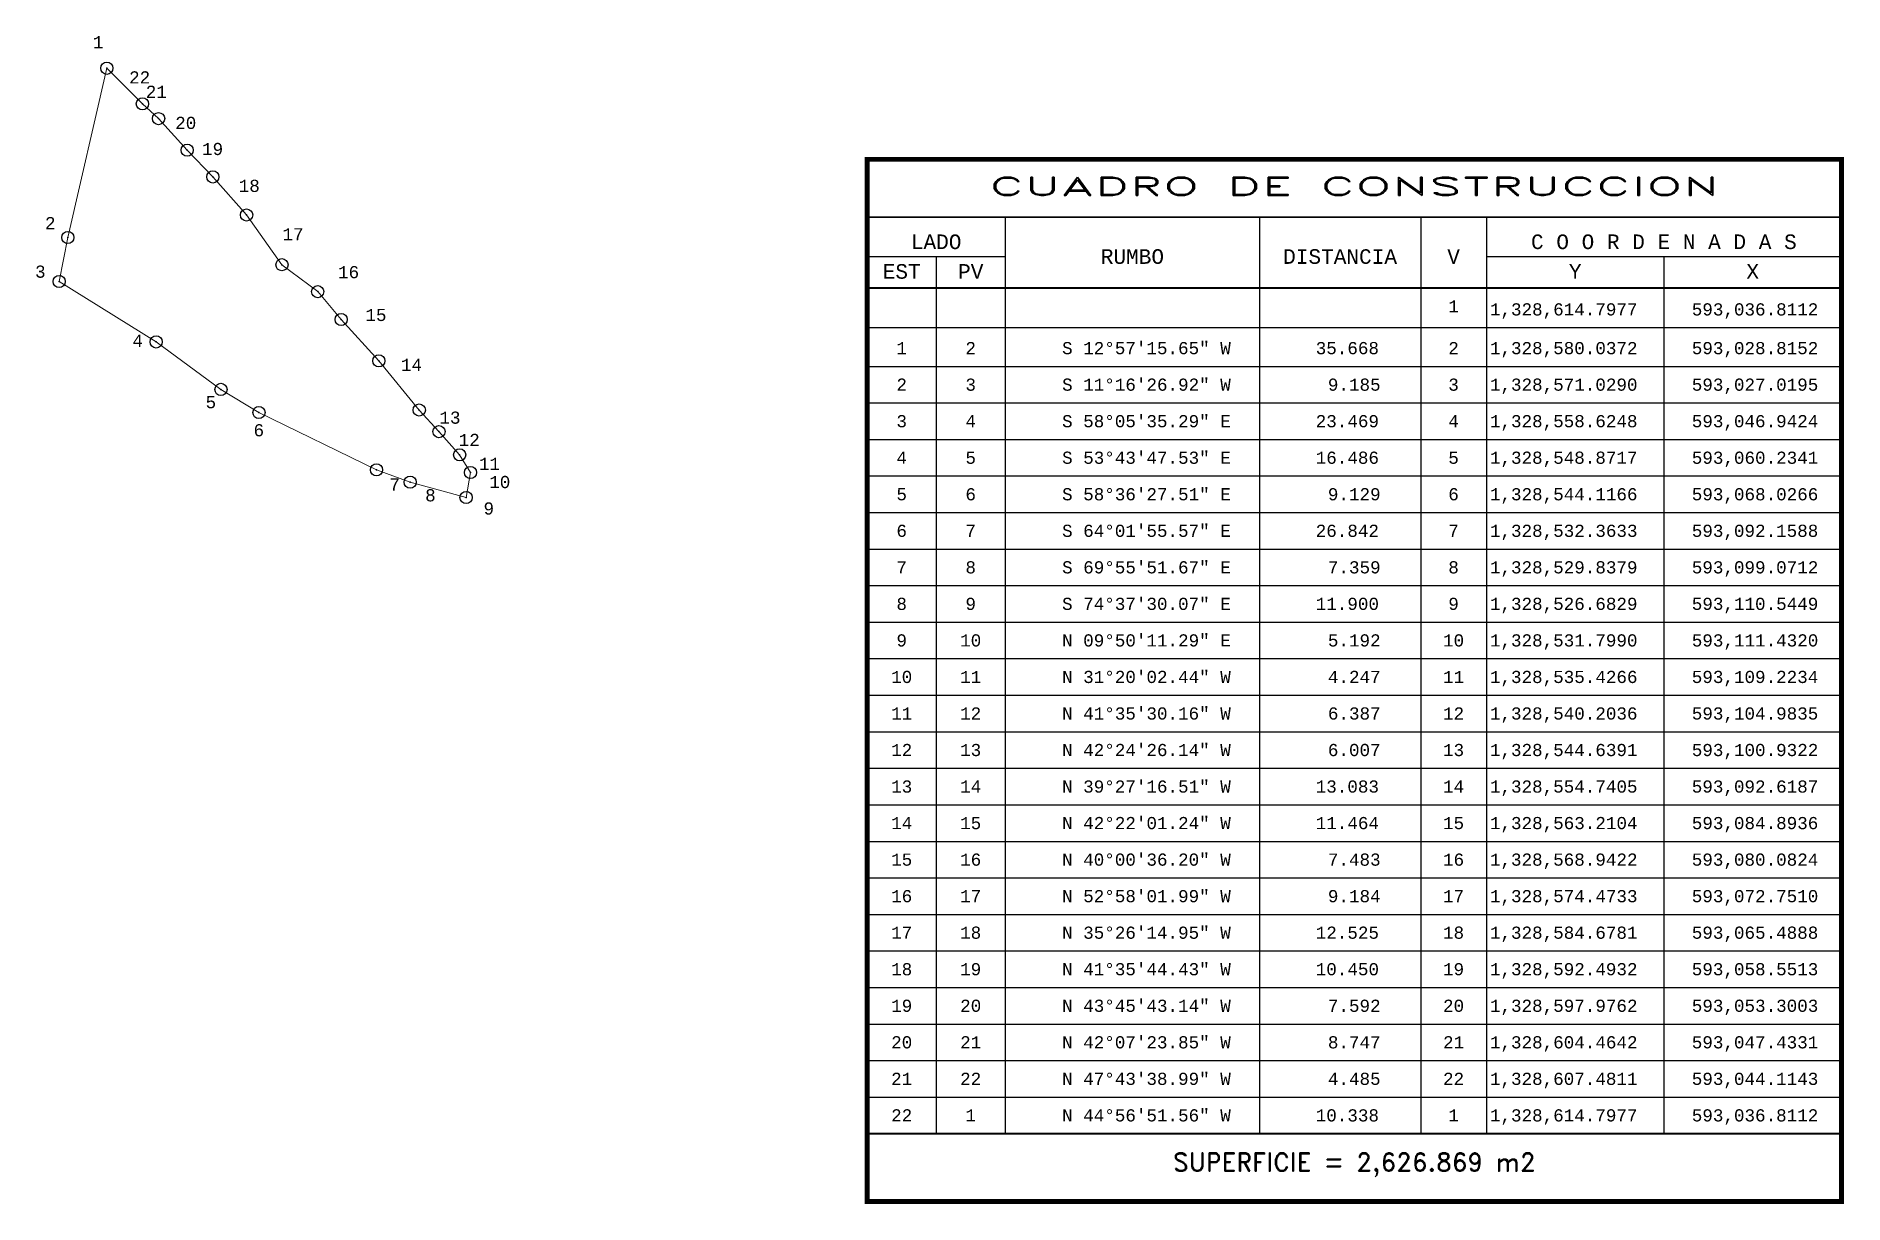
# Model space of a CAD drawing. Header units: millimetres. Extents: x 593022 to 593393, y 1328382 to 1328621.
import ezdxf
from ezdxf.enums import TextEntityAlignment as Align

# ---------------------------------------------------------------- set-up
doc = ezdxf.new("R2010")
doc.units = ezdxf.units.MM
doc.header["$PDMODE"] = 32
doc.header["$PDSIZE"] = 2.5
for name, color, linetype in [('CVL_CUADCON', 1, 'Continuous'), ('CVL_CUADCON_LIN', 8, 'Continuous'), ('CVL_CUADCON_TIT', 1, 'Continuous'), ('CVL_CUADCON_TX', 2, 'Continuous'), ('CVL_PUNTO', 2, 'Continuous'), ('CVL_PUNTO_NUM', 2, 'Continuous')]:
    doc.layers.add(name, color=color, linetype=linetype)
doc.styles.add('HUECA1', font='hueca1.shx')
doc.styles.add('MONOTXT4', font='monotxt4.shx')

msp = doc.modelspace()

# ---------------------------------------------------------------- linework, layer by layer
at = {"layer": 'CVL_CUADCON', "color": 1, "linetype": 'Continuous', "const_width": 1, "flags": 128}
msp.add_lwpolyline([(593192.86, 1328596.1), (593392.8, 1328596.1), (593392.8, 1328382.18), (593192.86, 1328382.18)], close=True, dxfattribs=at)
at = {"layer": 'CVL_CUADCON', "color": 1, "linetype": 'Continuous', "const_width": 0.375, "flags": 128}
for points in [[(593192.86, 1328584.23), (593392.8, 1328584.23)], [(593192.86, 1328569.68), (593392.8, 1328569.68)], [(593192.86, 1328396.1), (593392.8, 1328396.1)]]:
    msp.add_lwpolyline(points, dxfattribs=at)
at = {"layer": 'CVL_CUADCON_LIN', "color": 8, "linetype": 'Continuous'}
for p, q in [((593221.19, 1328584.23), (593221.19, 1328396.1)), ((593273.36, 1328584.23), (593273.36, 1328396.1)), ((593306.47, 1328584.23), (593306.47, 1328396.1)), ((593319.94, 1328584.23), (593319.94, 1328396.1)), ((593192.86, 1328576.16), (593221.19, 1328576.16)), ((593207.01, 1328576.16), (593207.01, 1328396.1)), ((593319.94, 1328576.16), (593392.8, 1328576.16)), ((593356.37, 1328576.16), (593356.37, 1328396.1)), ((593192.86, 1328561.55), (593392.8, 1328561.55)), ((593192.86, 1328553.6), (593392.8, 1328553.6)), ((593192.86, 1328546.1), (593392.8, 1328546.1)), ((593192.86, 1328538.6), (593392.8, 1328538.6)), ((593192.86, 1328531.1), (593392.8, 1328531.1)), ((593192.86, 1328523.6), (593392.8, 1328523.6)), ((593192.86, 1328516.1), (593392.8, 1328516.1)), ((593192.86, 1328508.6), (593392.8, 1328508.6)), ((593192.86, 1328501.1), (593392.8, 1328501.1)), ((593192.86, 1328493.6), (593392.8, 1328493.6)), ((593192.86, 1328486.1), (593392.8, 1328486.1)), ((593192.86, 1328478.6), (593392.8, 1328478.6)), ((593192.86, 1328471.1), (593392.8, 1328471.1)), ((593192.86, 1328463.6), (593392.8, 1328463.6)), ((593192.86, 1328456.1), (593392.8, 1328456.1)), ((593192.86, 1328448.6), (593392.8, 1328448.6)), ((593192.86, 1328441.1), (593392.8, 1328441.1)), ((593192.86, 1328433.6), (593392.8, 1328433.6)), ((593192.86, 1328426.1), (593392.8, 1328426.1)), ((593192.86, 1328418.6), (593392.8, 1328418.6)), ((593192.86, 1328411.1), (593392.8, 1328411.1)), ((593192.86, 1328403.6), (593392.8, 1328403.6)), ((593192.86, 1328396.1), (593392.8, 1328396.1))]:
    msp.add_line(p, q, dxfattribs=at)
at = {"layer": 'CVL_CUADCON_TIT', "color": 2, "lineweight": 18, "ltscale": 0.5, "flags": 128}
msp.add_lwpolyline([(593036.81, 1328614.8), (593044.11, 1328607.48), (593047.43, 1328604.46), (593053.3, 1328597.98), (593058.55, 1328592.49), (593065.49, 1328584.68), (593072.75, 1328574.47), (593080.08, 1328568.94), (593084.89, 1328563.21), (593092.62, 1328554.74), (593100.93, 1328544.64), (593104.98, 1328540.2), (593109.22, 1328535.43), (593111.43, 1328531.8), (593110.54, 1328526.68), (593099.07, 1328529.84), (593092.16, 1328532.36), (593068.03, 1328544.12), (593060.23, 1328548.87), (593046.94, 1328558.62), (593027.02, 1328571.03), (593028.82, 1328580.04), (593036.81, 1328614.8)], dxfattribs=at)
at = {"layer": 'CVL_PUNTO', "color": 2}
for p in [(593036.81, 1328614.8), (593044.11, 1328607.48), (593047.43, 1328604.46), (593053.3, 1328597.98), (593058.55, 1328592.49), (593065.49, 1328584.68), (593028.82, 1328580.04), (593072.75, 1328574.47), (593027.02, 1328571.03), (593080.08, 1328568.94), (593084.89, 1328563.21), (593046.94, 1328558.62), (593092.62, 1328554.74), (593060.23, 1328548.87), (593068.03, 1328544.12), (593100.93, 1328544.64), (593104.98, 1328540.2), (593109.22, 1328535.43), (593092.16, 1328532.36), (593111.43, 1328531.8), (593099.07, 1328529.84), (593110.54, 1328526.68)]:
    msp.add_point(p, dxfattribs=at)

# ---------------------------------------------------------------- texts
at = {"layer": 'CVL_CUADCON_TIT', "color": 1, "style": 'HUECA1', "width": 1.758658}
msp.add_text('CUADRO DE CONSTRUCCION', height=3.75, dxfattribs=at).set_placement((593217.86, 1328588.68), (593367.8, 1328588.68), align=Align.FIT)
at = {"layer": 'CVL_CUADCON_TIT', "color": 1, "style": 'MONOTXT4'}
for s, p in [('LADO', (593207.01, 1328577.68)), ('C O O R D E N A D A S', (593356.36, 1328577.68)), ('EST', (593199.94, 1328571.59)), ('PV', (593214.11, 1328571.59)), ('Y', (593338.16, 1328571.59)), ('X', (593374.59, 1328571.59))]:
    msp.add_text(s, height=3, dxfattribs=at).set_placement(p, align=Align.CENTER)
at = {"layer": 'CVL_CUADCON_TIT', "color": 1}
for s, height, style, p in [('RUMBO', 3, 'MONOTXT4', (593247.29, 1328576.15)), ('DISTANCIA', 3, 'MONOTXT4', (593289.91, 1328576.15)), ('V', 3, 'MONOTXT4', (593313.21, 1328576.15)), ('SUPERFICIE = 2,626.869 m2', 3.75, 'HUECA1', (593292.83, 1328389.68))]:
    msp.add_text(s, height=height, dxfattribs=dict(at, style=style)).set_placement(p, align=Align.MIDDLE)
at = {"layer": 'CVL_CUADCON_TX', "color": 2, "style": 'MONOTXT4'}
for s, p in [('1', (593313.2, 1328564.67)), ('1', (593199.94, 1328556.1)), ('2', (593214.1, 1328556.1)), ('2', (593313.2, 1328556.1)), ('2', (593199.94, 1328548.6)), ('3', (593214.1, 1328548.6)), ('3', (593313.2, 1328548.6)), ('3', (593199.94, 1328541.1)), ('4', (593214.1, 1328541.1)), ('4', (593313.2, 1328541.1)), ('4', (593199.94, 1328533.6)), ('5', (593214.1, 1328533.6)), ('5', (593313.2, 1328533.6)), ('5', (593199.94, 1328526.1)), ('6', (593214.1, 1328526.1)), ('6', (593313.2, 1328526.1)), ('6', (593199.94, 1328518.6)), ('7', (593214.1, 1328518.6)), ('7', (593313.2, 1328518.6)), ('8', (593214.1, 1328511.1)), ('8', (593313.2, 1328511.1)), ('7', (593199.94, 1328511.1)), ('8', (593199.94, 1328503.6)), ('9', (593214.1, 1328503.6)), ('9', (593313.2, 1328503.6)), ('9', (593199.94, 1328496.1)), ('10', (593214.1, 1328496.1)), ('10', (593313.2, 1328496.1)), ('10', (593199.94, 1328488.6)), ('11', (593214.1, 1328488.6)), ('11', (593313.2, 1328488.6)), ('11', (593199.94, 1328481.1)), ('12', (593214.1, 1328481.1)), ('12', (593313.2, 1328481.1)), ('12', (593199.94, 1328473.6)), ('13', (593214.1, 1328473.6)), ('13', (593313.2, 1328473.6)), ('13', (593199.94, 1328466.1)), ('14', (593214.1, 1328466.1)), ('14', (593313.2, 1328466.1)), ('14', (593199.94, 1328458.6)), ('15', (593214.1, 1328458.6)), ('15', (593313.2, 1328458.6)), ('15', (593199.94, 1328451.1)), ('16', (593214.1, 1328451.1)), ('16', (593313.2, 1328451.1)), ('16', (593199.94, 1328443.6)), ('17', (593214.1, 1328443.6)), ('17', (593313.2, 1328443.6)), ('17', (593199.94, 1328436.1)), ('18', (593214.1, 1328436.1)), ('18', (593313.2, 1328436.1)), ('18', (593199.94, 1328428.6)), ('19', (593214.1, 1328428.6)), ('19', (593313.2, 1328428.6)), ('19', (593199.94, 1328421.1)), ('20', (593214.1, 1328421.1)), ('20', (593313.2, 1328421.1)), ('20', (593199.94, 1328413.6)), ('21', (593214.1, 1328413.6)), ('21', (593313.2, 1328413.6)), ('21', (593199.94, 1328406.1)), ('22', (593214.1, 1328406.1)), ('22', (593313.2, 1328406.1)), ('22', (593199.94, 1328398.6)), ('1', (593214.1, 1328398.6)), ('1', (593313.2, 1328398.6))]:
    msp.add_text(s, height=2.5, dxfattribs=at).set_placement(p, align=Align.CENTER)
for s, p in [('1,328,614.7977', (593320.66, 1328564.05)), ('593,036.8112', (593362.09, 1328564.05)), ('S 12%%d57\'15.65" W', (593232.86, 1328556.1)), ('35.668', (593284.91, 1328556.1)), ('1,328,580.0372', (593320.66, 1328556.1)), ('593,028.8152', (593362.09, 1328556.1)), ('S 11%%d16\'26.92" W', (593232.86, 1328548.6)), ('9.185', (593287.41, 1328548.6)), ('1,328,571.0290', (593320.66, 1328548.6)), ('593,027.0195', (593362.09, 1328548.6)), ('S 58%%d05\'35.29" E', (593232.86, 1328541.1)), ('23.469', (593284.91, 1328541.1)), ('1,328,558.6248', (593320.66, 1328541.1)), ('593,046.9424', (593362.09, 1328541.1)), ('S 53%%d43\'47.53" E', (593232.86, 1328533.6)), ('16.486', (593284.91, 1328533.6)), ('1,328,548.8717', (593320.66, 1328533.6)), ('593,060.2341', (593362.09, 1328533.6)), ('S 58%%d36\'27.51" E', (593232.86, 1328526.1)), ('9.129', (593287.41, 1328526.1)), ('1,328,544.1166', (593320.66, 1328526.1)), ('593,068.0266', (593362.09, 1328526.1)), ('S 64%%d01\'55.57" E', (593232.86, 1328518.6)), ('26.842', (593284.91, 1328518.6)), ('1,328,532.3633', (593320.66, 1328518.6)), ('593,092.1588', (593362.09, 1328518.6)), ('S 69%%d55\'51.67" E', (593232.86, 1328511.1)), ('7.359', (593287.41, 1328511.1)), ('1,328,529.8379', (593320.66, 1328511.1)), ('593,099.0712', (593362.09, 1328511.1)), ('S 74%%d37\'30.07" E', (593232.86, 1328503.6)), ('11.900', (593284.91, 1328503.6)), ('1,328,526.6829', (593320.66, 1328503.6)), ('593,110.5449', (593362.09, 1328503.6)), ('N 09%%d50\'11.29" E', (593232.86, 1328496.1)), ('5.192', (593287.41, 1328496.1)), ('1,328,531.7990', (593320.66, 1328496.1)), ('593,111.4320', (593362.09, 1328496.1)), ('N 31%%d20\'02.44" W', (593232.86, 1328488.6)), ('4.247', (593287.41, 1328488.6)), ('1,328,535.4266', (593320.66, 1328488.6)), ('593,109.2234', (593362.09, 1328488.6)), ('N 41%%d35\'30.16" W', (593232.86, 1328481.1)), ('6.387', (593287.41, 1328481.1)), ('1,328,540.2036', (593320.66, 1328481.1)), ('593,104.9835', (593362.09, 1328481.1)), ('N 42%%d24\'26.14" W', (593232.86, 1328473.6)), ('6.007', (593287.41, 1328473.6)), ('1,328,544.6391', (593320.66, 1328473.6)), ('593,100.9322', (593362.09, 1328473.6)), ('N 39%%d27\'16.51" W', (593232.86, 1328466.1)), ('13.083', (593284.91, 1328466.1)), ('1,328,554.7405', (593320.66, 1328466.1)), ('593,092.6187', (593362.09, 1328466.1)), ('N 42%%d22\'01.24" W', (593232.86, 1328458.6)), ('11.464', (593284.91, 1328458.6)), ('1,328,563.2104', (593320.66, 1328458.6)), ('593,084.8936', (593362.09, 1328458.6)), ('N 40%%d00\'36.20" W', (593232.86, 1328451.1)), ('7.483', (593287.41, 1328451.1)), ('1,328,568.9422', (593320.66, 1328451.1)), ('593,080.0824', (593362.09, 1328451.1)), ('N 52%%d58\'01.99" W', (593232.86, 1328443.6)), ('9.184', (593287.41, 1328443.6)), ('1,328,574.4733', (593320.66, 1328443.6)), ('593,072.7510', (593362.09, 1328443.6)), ('N 35%%d26\'14.95" W', (593232.86, 1328436.1)), ('12.525', (593284.91, 1328436.1)), ('1,328,584.6781', (593320.66, 1328436.1)), ('593,065.4888', (593362.09, 1328436.1)), ('N 41%%d35\'44.43" W', (593232.86, 1328428.6)), ('10.450', (593284.91, 1328428.6)), ('1,328,592.4932', (593320.66, 1328428.6)), ('593,058.5513', (593362.09, 1328428.6)), ('N 43%%d45\'43.14" W', (593232.86, 1328421.1)), ('7.592', (593287.41, 1328421.1)), ('1,328,597.9762', (593320.66, 1328421.1)), ('593,053.3003', (593362.09, 1328421.1)), ('N 42%%d07\'23.85" W', (593232.86, 1328413.6)), ('8.747', (593287.41, 1328413.6)), ('1,328,604.4642', (593320.66, 1328413.6)), ('593,047.4331', (593362.09, 1328413.6)), ('N 47%%d43\'38.99" W', (593232.86, 1328406.1)), ('4.485', (593287.41, 1328406.1)), ('1,328,607.4811', (593320.66, 1328406.1)), ('593,044.1143', (593362.09, 1328406.1)), ('N 44%%d56\'51.56" W', (593232.86, 1328398.6)), ('10.338', (593284.91, 1328398.6)), ('1,328,614.7977', (593320.66, 1328398.6)), ('593,036.8112', (593362.09, 1328398.6))]:
    msp.add_text(s, height=2.5, dxfattribs=at).set_placement(p)
at = {"layer": 'CVL_PUNTO_NUM', "color": 2, "style": 'MONOTXT4'}
for s, p in [('1', (593033.94, 1328618.89)), ('22', (593041.38, 1328611.67)), ('21', (593044.8, 1328608.72)), ('20', (593050.84, 1328602.33)), ('19', (593056.35, 1328596.98)), ('18', (593063.88, 1328589.41)), ('2', (593024.12, 1328581.76)), ('17', (593072.86, 1328579.47)), ('3', (593022.08, 1328571.8)), ('16', (593084.26, 1328571.7)), ('15', (593089.88, 1328562.91)), ('4', (593042.05, 1328557.61)), ('14', (593097.16, 1328552.66)), ('5', (593057.08, 1328545)), ('13', (593105.07, 1328541.83)), ('6', (593066.92, 1328539.24)), ('12', (593109.02, 1328537.25)), ('11', (593113.17, 1328532.36)), ('7', (593094.8, 1328528.12)), ('10', (593115.29, 1328528.61)), ('8', (593102.14, 1328525.89)), ('9', (593114.12, 1328523.18))]:
    msp.add_text(s, height=2.5, dxfattribs=at).set_placement(p)

doc.saveas('drawing.dxf')
